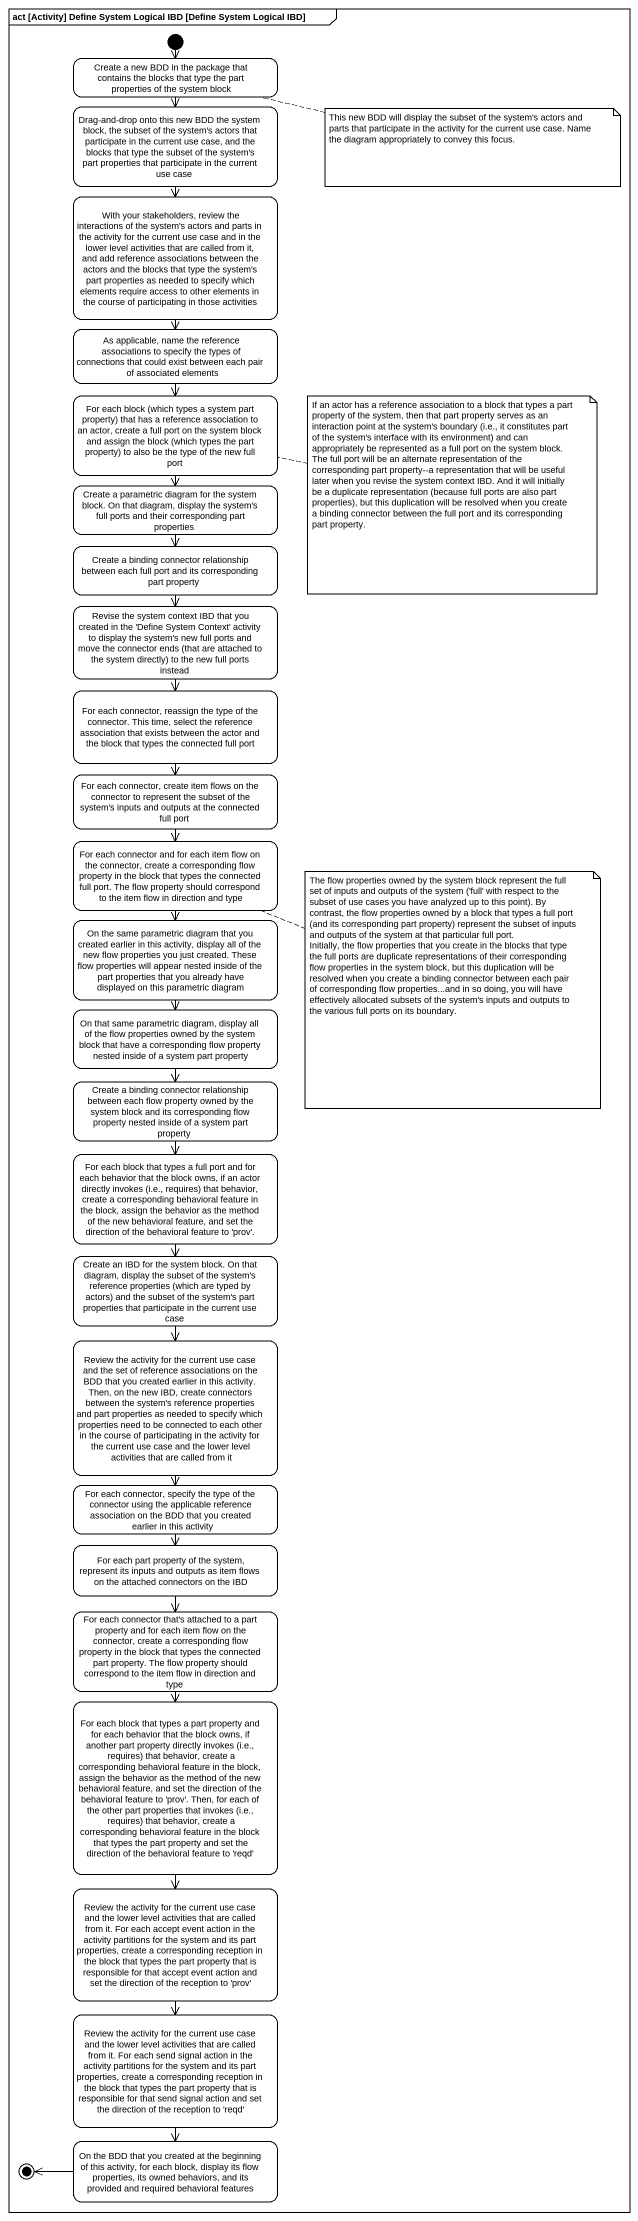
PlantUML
@startuml
mainframe act [Activity] Define System Logical IBD [Define System Logical IBD]
hide empty description
state "Create a new BDD in the package that contains the blocks that type the part properties of the system block" as Create_a_new_BDD_in_the
state "Drag-and-drop onto this new BDD the system block, the subset of the system's actors that participate in the current use case, and the blocks that type the subset of the system's part properties that participate in the current use case" as Drag_and_drop_onto_this_new
state "With your stakeholders, review the interactions of the system's actors and parts in the activity for the current use case and in the lower level activities that are called from it, and add reference associations between the actors and the blocks that type the system's part properties as needed to specify which elements require access to other elements in the course of participating in those activities" as With_your_stakeholders
state "As applicable, name the reference associations to specify the types of connections that could exist between each pair of associated elements" as As_applicable_name_the
state "For each block (which types a system part property) that has a reference association to an actor, create a full port on the system block and assign the block (which types the part property) to also be the type of the new full port" as For_each_block_which_types
state "Create a parametric diagram for the system block. On that diagram, display the system's full ports and their corresponding part properties" as Create_a_parametric_diagram
state "Create a binding connector relationship between each full port and its corresponding part property" as Create_a_binding_connector
state "Revise the system context IBD that you created in the 'Define System Context' activity to display the system's new full ports and move the connector ends (that are attached to the system directly) to the new full ports instead" as Revise_the_system_context
state "For each connector, reassign the type of the connector. This time, select the reference association that exists between the actor and the block that types the connected full port" as For_each_connector_reassign
state "For each connector, create item flows on the connector to represent the subset of the system's inputs and outputs at the connected full port" as For_each_connector_create
state "For each connector and for each item flow on the connector, create a corresponding flow property in the block that types the connected full port. The flow property should correspond to the item flow in direction and type" as For_each_connector_and_for
state "On the same parametric diagram that you created earlier in this activity, display all of the new flow properties you just created. These flow properties will appear nested inside of the part properties that you already have displayed on this parametric diagram" as On_the_same_parametric
state "On that same parametric diagram, display all of the flow properties owned by the system block that have a corresponding flow property nested inside of a system part property" as On_that_same_parametric
state "Create a binding connector relationship between each flow property owned by the system block and its corresponding flow property nested inside of a system part property" as Create_a_binding_connector_2
state "For each block that types a full port and for each behavior that the block owns, if an actor directly invokes (i.e., requires) that behavior, create a corresponding behavioral feature in the block, assign the behavior as the method of the new behavioral feature, and set the direction of the behavioral feature to 'prov'." as For_each_block_that_types_a
state "Create an IBD for the system block. On that diagram, display the subset of the system's reference properties (which are typed by actors) and the subset of the system's part properties that participate in the current use case" as Create_an_IBD_for_the
state "Review the activity for the current use case and the set of reference associations on the BDD that you created earlier in this activity. Then, on the new IBD, create connectors between the system's reference properties and part properties as needed to specify which properties need to be connected to each other in the course of participating in the activity for the current use case and the lower level activities that are called from it" as Review_the_activity_for_the
state "For each connector, specify the type of the connector using the applicable reference association on the BDD that you created earlier in this activity" as For_each_connector_specify
state "For each part property of the system, represent its inputs and outputs as item flows on the attached connectors on the IBD" as For_each_part_property_of
state "For each connector that's attached to a part property and for each item flow on the connector, create a corresponding flow property in the block that types the connected part property. The flow property should correspond to the item flow in direction and type" as For_each_connector_that_s
state "For each block that types a part property and for each behavior that the block owns, if another part property directly invokes (i.e., requires) that behavior, create a corresponding behavioral feature in the block, assign the behavior as the method of the new behavioral feature, and set the direction of the behavioral feature to 'prov'. Then, for each of the other part properties that invokes (i.e., requires) that behavior, create a corresponding behavioral feature in the block that types the part property and set the direction of the behavioral feature to 'reqd'" as For_each_block_that_types_a_2
state "Review the activity for the current use case and the lower level activities that are called from it. For each accept event action in the activity partitions for the system and its part properties, create a corresponding reception in the block that types the part property that is responsible for that accept event action and set the direction of the reception to 'prov'" as Review_the_activity_for_the_2
state "Review the activity for the current use case and the lower level activities that are called from it. For each send signal action in the activity partitions for the system and its part properties, create a corresponding reception in the block that types the part property that is responsible for that send signal action and set the direction of the reception to 'reqd'" as Review_the_activity_for_the_3
state "On the BDD that you created at the beginning of this activity, for each block, display its flow properties, its owned behaviors, and its provided and required behavioral features" as On_the_BDD_that_you_created
[*] --> Create_a_new_BDD_in_the
Create_a_new_BDD_in_the --> Drag_and_drop_onto_this_new
Drag_and_drop_onto_this_new --> With_your_stakeholders
With_your_stakeholders --> As_applicable_name_the
As_applicable_name_the --> For_each_block_which_types
For_each_block_which_types --> Create_a_parametric_diagram
Create_a_parametric_diagram --> Create_a_binding_connector
Create_a_binding_connector --> Revise_the_system_context
Revise_the_system_context --> For_each_connector_reassign
For_each_connector_reassign --> For_each_connector_create
For_each_connector_create --> For_each_connector_and_for
For_each_connector_and_for --> On_the_same_parametric
On_the_same_parametric --> On_that_same_parametric
On_that_same_parametric --> Create_a_binding_connector_2
Create_a_binding_connector_2 --> For_each_block_that_types_a
For_each_block_that_types_a --> Create_an_IBD_for_the
Create_an_IBD_for_the --> Review_the_activity_for_the
Review_the_activity_for_the --> For_each_connector_specify
For_each_connector_specify --> For_each_part_property_of
For_each_part_property_of --> For_each_connector_that_s
For_each_connector_that_s --> For_each_block_that_types_a_2
For_each_block_that_types_a_2 --> Review_the_activity_for_the_2
Review_the_activity_for_the_2 --> Review_the_activity_for_the_3
Review_the_activity_for_the_3 --> On_the_BDD_that_you_created
On_the_BDD_that_you_created -left-> [*]
note right of Create_a_new_BDD_in_the : This new BDD will display the subset of the system's actors and parts that participate in the activity for the current use case. Name the diagram appropriately to convey this focus.
note right of For_each_block_which_types : If an actor has a reference association to a block that types a part property of the system, then that part property serves as an interaction point at the system's boundary (i.e., it constitutes part of the system's interface with its environment) and can appropriately be represented as a full port on the system block. The full port will be an alternate representation of the corresponding part property--a representation that will be useful later when you revise the system context IBD. And it will initially be a duplicate representation (because full ports are also part properties), but this duplication will be resolved when you create a binding connector between the full port and its corresponding part property.
note right of For_each_connector_and_for
  The flow properties owned by the system block represent the full set of inputs and outputs of the system ('full' with respect to the subset of use cases you have analyzed up to this point). By contrast, the flow properties owned by a block that types a full port (and its corresponding part property) represent the subset of inputs and outputs of the system at that particular full port.
  Initially, the flow properties that you create in the blocks that type the full ports are duplicate representations of their corresponding flow properties in the system block, but this duplication will be resolved when you create a binding connector between each pair of corresponding flow properties...and in so doing, you will have effectively allocated subsets of the system's inputs and outputs to the various full ports on its boundary.
end note
@enduml
